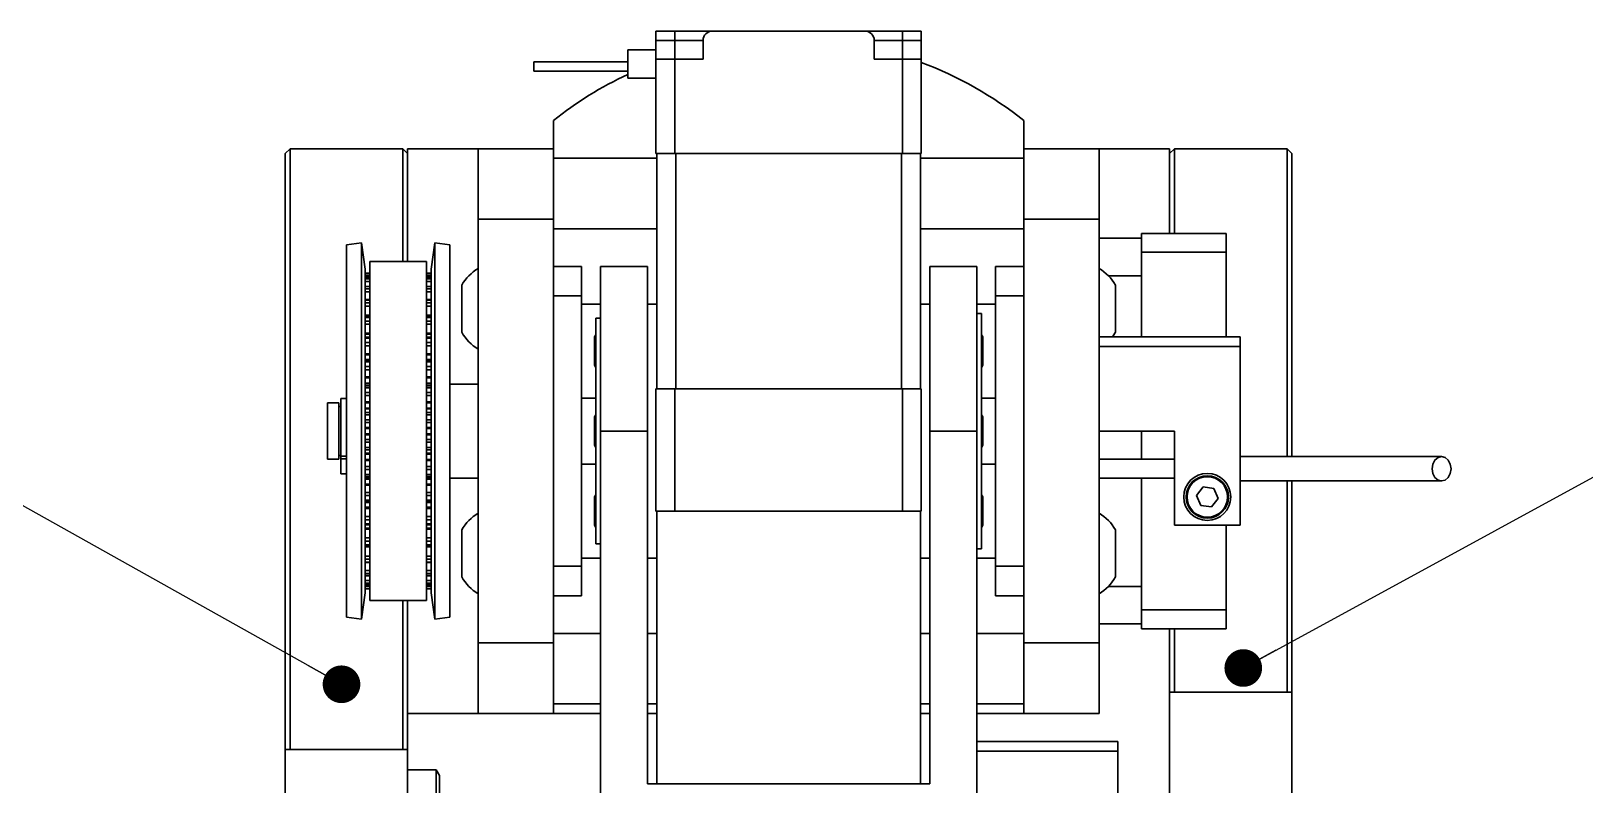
# Model space of a CAD drawing. Header units: millimetres. Extents: x 13 to 7248, y -1201 to 1478.
# Drawn here: x 903.7 to 1068.8, y 1296.3 to 1376.4 of the extents above; entities that cross this region are included whole.
import ezdxf

# ---------------------------------------------------------------- set-up
doc = ezdxf.new("R2010")
doc.units = ezdxf.units.MM
doc.header["$LTSCALE"] = 5
doc.linetypes.add('SLD-实线', pattern=[0])
doc.layers.get('0').update_dxf_attribs({"lineweight": 30})
doc.layers.add('标注线', color=4, linetype='SLD-实线')
doc.styles.get("Standard").update_dxf_attribs({"font": ''})
doc.styles.get('Standard').set_extended_font_data('SimSun')
doc.dimstyles.new('SLDDIMSTYLE0', dxfattribs={"dimtxt": 0.18, "dimasz": 4, "dimexe": 0, "dimexo": 0.0625, "dimgap": 0, "dimtad": 0, "dimtih": 1, "dimtoh": 1, "dimdec": 0, "dimrnd": 1e-09, "dimzin": 0, "dimdsep": 46, "dimtxsty": 'Standard', "dimblk1": 'DOT', "dimblk2": 'DOT', "dimsah": 1, "dimcen": 0.09, "dimadec": 0, "dimazin": 0, "dimtfac": 4, "dimtdec": 0, "dimtofl": 0, "dimtmove": 0, "dimatfit": 3, "dimldrblk": 'DOT', "dimfxl": 0, "dimfrac": 2, "dimtolj": 1, "dimtzin": 0, "dimarcsym": 0})

# ---------------------------------------------------------------- blocks, each defined once
blk = doc.blocks.new('_DOT')
at = {"color": 0, "linetype": 'ByBlock', "lineweight": -2}
blk.add_line((-0.5, 0), (-1, 0), dxfattribs=at)
at = {"color": 0, "linetype": 'ByBlock', "const_width": 0.5}
blk.add_lwpolyline([(-0.25, 0, 1), (0.25, 0, 1)], format="xyb", close=True, dxfattribs=at)

msp = doc.modelspace()

# ---------------------------------------------------------------- linework, layer by layer
for p, q in [((970.0791, 1375.4245), (970.0791, 1376.4245)), ((970.0791, 1376.4245), (972.0791, 1376.4245)), ((972.0791, 1375.4245), (972.0791, 1376.4245)), ((972.0791, 1376.4245), (976.0791, 1376.4245)), ((976.0791, 1376.4245), (992.2791, 1376.4245)), ((992.2791, 1376.4245), (996.2791, 1376.4245)), ((996.2791, 1375.4245), (996.2791, 1376.4245)), ((996.2791, 1376.4245), (998.2791, 1376.4245)), ((998.2791, 1376.4245), (998.2791, 1375.4245)), ((967.0791, 1371.4245), (967.0791, 1374.4245)), ((967.0791, 1374.4245), (970.0791, 1374.4245)), ((972.0791, 1375.4245), (970.0791, 1375.4245)), ((970.0791, 1373.4245), (970.0791, 1375.4245)), ((975.0791, 1375.4245), (972.0791, 1375.4245)), ((972.0791, 1373.4245), (972.0791, 1375.4245)), ((975.0791, 1373.4245), (975.0791, 1375.4245)), ((993.2791, 1373.4245), (993.2791, 1375.4245)), ((996.2791, 1375.4245), (993.2791, 1375.4245)), ((996.2791, 1375.4245), (996.2791, 1373.4245)), ((998.2791, 1375.4245), (996.2791, 1375.4245)), ((998.2791, 1373.4245), (998.2791, 1375.4245)), ((967.0791, 1373.1745), (957.0791, 1373.1745)), ((957.0791, 1372.1745), (957.0791, 1373.1745)), ((970.0791, 1363.4245), (970.0791, 1373.4245)), ((970.0791, 1373.4245), (972.0791, 1373.4245)), ((972.0791, 1373.4245), (972.0791, 1363.4245)), ((972.0791, 1373.4245), (975.0791, 1373.4245)), ((993.2791, 1373.4245), (996.2791, 1373.4245)), ((996.2791, 1363.4245), (996.2791, 1373.4245)), ((998.2791, 1373.4245), (996.2791, 1373.4245)), ((998.2791, 1373.4245), (998.2791, 1363.4245)), ((957.0791, 1372.1745), (967.0791, 1372.1745)), ((967.0791, 1371.4245), (970.0791, 1371.4245)), ((959.1791, 1363.9245), (959.1791, 1366.9245)), ((1009.1791, 1366.9245), (1009.1791, 1363.9245)), ((931.1791, 1363.9245), (930.6791, 1363.4245)), ((930.6791, 1300.0939), (930.6791, 1363.4245)), ((931.1791, 1363.9245), (943.1791, 1363.9245)), ((931.1791, 1363.9245), (931.1791, 1300.0939)), ((943.1791, 1351.9335), (943.1791, 1363.9245)), ((943.6791, 1363.4245), (943.1791, 1363.9245)), ((943.6791, 1363.9245), (943.6791, 1351.9335)), ((951.1791, 1363.9245), (943.6791, 1363.9245)), ((951.1791, 1363.9245), (959.1791, 1363.9245)), ((951.1791, 1356.4245), (951.1791, 1363.9245)), ((959.1791, 1356.4245), (959.1791, 1363.9245)), ((970.1791, 1362.9245), (959.1791, 1362.9245)), ((972.0791, 1363.4245), (970.0791, 1363.4245)), ((970.1791, 1338.4245), (970.1791, 1363.4245)), ((972.0791, 1363.4245), (996.2791, 1363.4245)), ((972.1791, 1363.4245), (972.1791, 1338.4245)), ((996.1791, 1338.4245), (996.1791, 1363.4245)), ((998.2791, 1363.4245), (996.2791, 1363.4245)), ((998.1791, 1363.4245), (998.1791, 1338.4245)), ((1009.1791, 1362.9245), (998.1791, 1362.9245)), ((1017.1791, 1363.9245), (1009.1791, 1363.9245)), ((1009.1791, 1363.9245), (1009.1791, 1356.4245)), ((1024.6791, 1363.9245), (1017.1791, 1363.9245)), ((1017.1791, 1363.9245), (1017.1791, 1356.4245)), ((1024.6791, 1354.9245), (1024.6791, 1363.9245)), ((1025.1791, 1363.9245), (1024.6791, 1363.4245)), ((1025.1791, 1363.9245), (1037.1791, 1363.9245)), ((1025.1791, 1363.9245), (1025.1791, 1354.9245)), ((1037.1791, 1331.2245), (1037.1791, 1363.9245)), ((1037.6791, 1363.4245), (1037.1791, 1363.9245)), ((1037.6791, 1363.4245), (1037.6791, 1331.2245)), ((951.1791, 1311.4245), (951.1791, 1356.4245)), ((951.1791, 1356.4245), (959.1791, 1356.4245)), ((959.1791, 1311.4245), (959.1791, 1356.4245)), ((1017.1791, 1356.4245), (1009.1791, 1356.4245)), ((1009.1791, 1356.4245), (1009.1791, 1311.4245)), ((1017.1791, 1356.4245), (1017.1791, 1311.4245)), ((970.1791, 1355.4245), (959.1791, 1355.4245)), ((1009.1791, 1355.4245), (998.1791, 1355.4245)), ((1017.1791, 1354.4245), (1021.6791, 1354.4245)), ((1021.6791, 1352.9245), (1021.6791, 1354.9245)), ((1021.6791, 1354.9245), (1030.6791, 1354.9245)), ((1030.6791, 1354.9245), (1030.6791, 1352.9245)), ((938.7791, 1353.9245), (937.1951, 1353.699)), ((937.1951, 1353.699), (937.1951, 1314.15)), ((939.1791, 1351.1145), (938.7791, 1353.9245)), ((938.7791, 1353.9245), (938.7791, 1313.9245)), ((946.5791, 1353.9245), (946.1791, 1351.1145)), ((948.1632, 1353.699), (946.5791, 1353.9245)), ((946.5791, 1353.9245), (946.5791, 1313.9245)), ((948.1632, 1353.699), (948.1632, 1314.15)), ((1021.6791, 1352.9245), (1021.6791, 1343.9245)), ((1030.6791, 1352.9245), (1021.6791, 1352.9245)), ((1030.6791, 1352.9245), (1030.6791, 1343.9245)), ((939.1791, 1333.9245), (939.1791, 1351.1145)), ((945.6791, 1351.9335), (939.6791, 1351.9335)), ((939.6791, 1315.9155), (939.6791, 1351.9335)), ((945.6791, 1315.9155), (945.6791, 1351.9335)), ((946.1791, 1333.9245), (946.1791, 1351.1145)), ((962.1791, 1351.4245), (959.1791, 1351.4245)), ((962.1791, 1348.2859), (962.1791, 1351.4245)), ((969.1791, 1351.4245), (964.1791, 1351.4245)), ((964.1791, 1333.9245), (964.1791, 1351.4245)), ((969.1791, 1333.9245), (969.1791, 1351.4245)), ((1004.1791, 1351.4245), (999.1791, 1351.4245)), ((999.1791, 1351.4245), (999.1791, 1333.9245)), ((1004.1791, 1333.9245), (1004.1791, 1351.4245)), ((1009.1791, 1351.4245), (1006.1791, 1351.4245)), ((1006.1791, 1351.4245), (1006.1791, 1348.2859)), ((939.6791, 1350.6926), (939.1791, 1350.6926)), ((939.1791, 1350.6919), (939.6791, 1350.6919)), ((939.1791, 1350.645), (939.6791, 1350.645)), ((939.1791, 1350.4025), (939.6791, 1350.4025)), ((939.6791, 1350.2377), (939.1791, 1350.2377)), ((939.1791, 1350.2293), (939.6791, 1350.2293)), ((939.1791, 1350.09), (939.6791, 1350.09)), ((939.1791, 1349.808), (939.6791, 1349.808)), ((946.1791, 1350.6926), (945.6791, 1350.6926)), ((945.6791, 1350.6919), (946.1791, 1350.6919)), ((945.6791, 1350.645), (946.1791, 1350.645)), ((945.6791, 1350.4025), (946.1791, 1350.4025)), ((946.1791, 1350.2377), (945.6791, 1350.2377)), ((945.6791, 1350.2293), (946.1791, 1350.2293)), ((945.6791, 1350.09), (946.1791, 1350.09)), ((945.6791, 1349.808), (946.1791, 1349.808)), ((949.4291, 1346.9245), (949.4291, 1349.4245)), ((949.4291, 1344.4245), (949.4291, 1349.4245)), ((1021.6791, 1350.4245), (1018.172, 1350.4245)), ((1018.9291, 1349.4245), (1018.9291, 1344.4245)), ((937.1951, 1347.9245), (937.1791, 1347.9245)), ((937.1791, 1347.9245), (937.1791, 1319.9245)), ((939.6791, 1349.2957), (939.1791, 1349.2957)), ((939.1791, 1349.2714), (939.6791, 1349.2714)), ((939.1791, 1349.0439), (939.6791, 1349.0439)), ((939.1791, 1348.7309), (939.6791, 1348.7309)), ((939.6791, 1347.8952), (939.1791, 1347.8952)), ((939.1791, 1347.847), (939.6791, 1347.847)), ((946.1791, 1349.2957), (945.6791, 1349.2957)), ((945.6791, 1349.2714), (946.1791, 1349.2714)), ((945.6791, 1349.0439), (946.1791, 1349.0439)), ((945.6791, 1348.7309), (946.1791, 1348.7309)), ((946.1791, 1347.8952), (945.6791, 1347.8952)), ((945.6791, 1347.847), (946.1791, 1347.847)), ((962.1791, 1348.2859), (959.1791, 1348.2859)), ((962.1791, 1319.5631), (962.1791, 1348.2859)), ((1006.1791, 1348.2859), (1006.1791, 1319.5631)), ((1009.1791, 1348.2859), (1006.1791, 1348.2859)), ((939.1791, 1347.5383), (939.6791, 1347.5383)), ((939.1791, 1347.2039), (939.6791, 1347.2039)), ((939.1791, 1346.235), (939.6791, 1346.235)), ((939.1791, 1346.1343), (939.6791, 1346.1343)), ((945.6791, 1347.5383), (946.1791, 1347.5383)), ((945.6791, 1347.2039), (946.1791, 1347.2039)), ((945.6791, 1346.235), (946.1791, 1346.235)), ((945.6791, 1346.1343), (946.1791, 1346.1343)), ((948.1791, 1347.7245), (948.1632, 1347.7405)), ((948.1791, 1347.7245), (948.1791, 1320.1245)), ((949.4291, 1344.4245), (949.4291, 1346.9245)), ((962.1791, 1347.4245), (964.1791, 1347.4245)), ((969.1791, 1347.4245), (970.1791, 1347.4245)), ((998.1791, 1347.4245), (999.1791, 1347.4245)), ((1004.1791, 1347.4245), (1006.1791, 1347.4245)), ((1004.6791, 1346.4245), (1004.1791, 1346.4245)), ((1004.6791, 1333.9245), (1004.6791, 1346.4245)), ((939.6791, 1346.0786), (939.1791, 1346.0786)), ((939.1791, 1345.9998), (939.6791, 1345.9998)), ((939.1791, 1345.6191), (939.6791, 1345.6191)), ((939.1791, 1345.2735), (939.6791, 1345.2735)), ((946.1791, 1346.0786), (945.6791, 1346.0786)), ((945.6791, 1345.9998), (946.1791, 1345.9998)), ((945.6791, 1345.6191), (946.1791, 1345.6191)), ((945.6791, 1345.2735), (946.1791, 1345.2735)), ((964.1791, 1345.9245), (963.6791, 1345.9245)), ((963.6791, 1345.9245), (963.6791, 1321.9245)), ((939.1791, 1344.3437), (939.6791, 1344.3437)), ((939.1791, 1344.235), (939.6791, 1344.235)), ((939.6791, 1343.9013), (939.1791, 1343.9013)), ((939.1791, 1343.7856), (939.6791, 1343.7856)), ((939.1791, 1343.3446), (939.6791, 1343.3446)), ((939.1791, 1342.9982), (939.6791, 1342.9982)), ((945.6791, 1344.3437), (946.1791, 1344.3437)), ((945.6791, 1344.235), (946.1791, 1344.235)), ((946.1791, 1343.9013), (945.6791, 1343.9013)), ((945.6791, 1343.7856), (946.1791, 1343.7856)), ((945.6791, 1343.3446), (946.1791, 1343.3446)), ((945.6791, 1342.9982), (946.1791, 1342.9982)), ((963.5291, 1340.9245), (963.5291, 1343.9245)), ((1004.8291, 1343.9245), (1004.8291, 1340.9245)), ((1017.1791, 1343.9245), (1032.1791, 1343.9245)), ((1032.1791, 1342.9245), (1017.1791, 1342.9245)), ((1032.1791, 1343.9245), (1032.1791, 1342.9245)), ((1032.1791, 1342.9245), (1032.1791, 1323.9245)), ((939.1791, 1342.1358), (939.6791, 1342.1358)), ((939.1791, 1342.0224), (939.6791, 1342.0224)), ((939.1791, 1341.524), (939.6791, 1341.524)), ((939.1791, 1341.4525), (939.6791, 1341.4525)), ((939.6791, 1341.4294), (939.1791, 1341.4294)), ((939.1791, 1341.2718), (939.6791, 1341.2718)), ((945.6791, 1342.1358), (946.1791, 1342.1358)), ((945.6791, 1342.0224), (946.1791, 1342.0224)), ((945.6791, 1341.524), (946.1791, 1341.524)), ((945.6791, 1341.4525), (946.1791, 1341.4525)), ((946.1791, 1341.4294), (945.6791, 1341.4294)), ((945.6791, 1341.2718), (946.1791, 1341.2718)), ((939.1791, 1340.7839), (939.6791, 1340.7839)), ((939.1791, 1340.4472), (939.6791, 1340.4472)), ((939.1791, 1339.6784), (939.6791, 1339.6784)), ((939.1791, 1339.5637), (939.6791, 1339.5637)), ((945.6791, 1340.7839), (946.1791, 1340.7839)), ((945.6791, 1340.4472), (946.1791, 1340.4472)), ((945.6791, 1339.6784), (946.1791, 1339.6784)), ((945.6791, 1339.5637), (946.1791, 1339.5637)), ((939.1791, 1339.0229), (939.6791, 1339.0229)), ((939.1791, 1338.9369), (939.6791, 1338.9369)), ((939.6791, 1338.7379), (939.1791, 1338.7379)), ((939.1791, 1338.5347), (939.6791, 1338.5347)), ((939.1791, 1338.0147), (939.6791, 1338.0147)), ((945.6791, 1339.0229), (946.1791, 1339.0229)), ((945.6791, 1338.9369), (946.1791, 1338.9369)), ((946.1791, 1338.7379), (945.6791, 1338.7379)), ((945.6791, 1338.5347), (946.1791, 1338.5347)), ((945.6791, 1338.0147), (946.1791, 1338.0147)), ((951.1791, 1338.9245), (948.1791, 1338.9245)), ((970.0791, 1325.4245), (970.0791, 1338.4245)), ((970.0791, 1338.4245), (972.0791, 1338.4245)), ((972.0791, 1338.4245), (972.0791, 1325.4245)), ((972.0791, 1338.4245), (996.2791, 1338.4245)), ((996.2791, 1325.4245), (996.2791, 1338.4245)), ((996.2791, 1338.4245), (998.2791, 1338.4245)), ((998.2791, 1338.4245), (998.2791, 1325.4245)), ((936.3791, 1336.9245), (935.1791, 1336.9245)), ((935.1791, 1336.9245), (935.1791, 1330.9245)), ((936.3791, 1336.9245), (936.3791, 1330.9245)), ((936.5791, 1336.5245), (936.3791, 1336.5245)), ((937.1791, 1337.3945), (936.5791, 1337.3945)), ((936.5791, 1337.3945), (936.5791, 1331.2667)), ((939.1791, 1337.698), (939.6791, 1337.698)), ((939.1791, 1337.0461), (939.6791, 1337.0461)), ((939.1791, 1336.9337), (939.6791, 1336.9337)), ((939.1791, 1336.367), (939.6791, 1336.367)), ((939.1791, 1336.2691), (939.6791, 1336.2691)), ((945.6791, 1337.698), (946.1791, 1337.698)), ((945.6791, 1337.0461), (946.1791, 1337.0461)), ((945.6791, 1336.9337), (946.1791, 1336.9337)), ((945.6791, 1336.367), (946.1791, 1336.367)), ((945.6791, 1336.2691), (946.1791, 1336.2691)), ((963.6791, 1337.4245), (962.1791, 1337.4245)), ((1006.1791, 1337.4245), (1004.6791, 1337.4245)), ((939.1791, 1335.9063), (939.6791, 1335.9063)), ((939.1791, 1335.6575), (939.6791, 1335.6575)), ((939.1791, 1335.1213), (939.6791, 1335.1213)), ((939.1791, 1334.8342), (939.6791, 1334.8342)), ((945.6791, 1335.9063), (946.1791, 1335.9063)), ((945.6791, 1335.6575), (946.1791, 1335.6575)), ((945.6791, 1335.1213), (946.1791, 1335.1213)), ((945.6791, 1334.8342), (946.1791, 1334.8342)), ((963.5291, 1332.4245), (963.5291, 1335.4245)), ((1004.8291, 1335.4245), (1004.8291, 1332.4245)), ((939.1791, 1334.319), (939.6791, 1334.319)), ((939.1791, 1334.2122), (939.6791, 1334.2122)), ((939.1791, 1316.7345), (939.1791, 1333.9245)), ((939.1791, 1333.6368), (939.6791, 1333.6368)), ((939.1791, 1333.53), (939.6791, 1333.53)), ((939.1791, 1333.0149), (939.6791, 1333.0149)), ((945.6791, 1334.319), (946.1791, 1334.319)), ((945.6791, 1334.2122), (946.1791, 1334.2122)), ((945.6791, 1333.6368), (946.1791, 1333.6368)), ((945.6791, 1333.53), (946.1791, 1333.53)), ((945.6791, 1333.0149), (946.1791, 1333.0149)), ((946.1791, 1316.7345), (946.1791, 1333.9245)), ((964.1791, 1291.4245), (964.1791, 1333.9245)), ((964.1791, 1333.9245), (969.1791, 1333.9245)), ((969.1791, 1296.4245), (969.1791, 1333.9245)), ((999.1791, 1296.4245), (999.1791, 1333.9245)), ((999.1791, 1333.9245), (1004.1791, 1333.9245)), ((1004.1791, 1291.4245), (1004.1791, 1333.9245)), ((1004.6791, 1321.4245), (1004.6791, 1333.9245)), ((1025.1791, 1333.9245), (1017.1791, 1333.9245)), ((1021.6791, 1333.9245), (1021.6791, 1330.9245)), ((1025.1791, 1323.9245), (1025.1791, 1333.9245)), ((936.3791, 1331.3245), (936.5791, 1331.3245)), ((937.1791, 1331.2667), (936.5791, 1331.2667)), ((936.5791, 1331.2667), (936.5791, 1330.9681)), ((939.1791, 1332.7277), (939.6791, 1332.7277)), ((939.1791, 1332.1915), (939.6791, 1332.1915)), ((939.1791, 1331.9427), (939.6791, 1331.9427)), ((939.1791, 1331.5799), (939.6791, 1331.5799)), ((939.1791, 1331.4821), (939.6791, 1331.4821)), ((945.6791, 1332.7277), (946.1791, 1332.7277)), ((945.6791, 1332.1915), (946.1791, 1332.1915)), ((945.6791, 1331.9427), (946.1791, 1331.9427)), ((945.6791, 1331.5799), (946.1791, 1331.5799)), ((945.6791, 1331.4821), (946.1791, 1331.4821)), ((935.1791, 1330.9245), (936.3791, 1330.9245)), ((937.1791, 1330.9681), (936.5791, 1330.9681)), ((936.5791, 1330.9681), (936.5791, 1329.3783)), ((939.1791, 1330.9153), (939.6791, 1330.9153)), ((939.1791, 1330.8029), (939.6791, 1330.8029)), ((939.1791, 1330.151), (939.6791, 1330.151)), ((939.1791, 1329.8343), (939.6791, 1329.8343)), ((945.6791, 1330.9153), (946.1791, 1330.9153)), ((945.6791, 1330.8029), (946.1791, 1330.8029)), ((945.6791, 1330.151), (946.1791, 1330.151)), ((945.6791, 1329.8343), (946.1791, 1329.8343)), ((962.1791, 1330.4245), (963.6791, 1330.4245)), ((1004.6791, 1330.4245), (1006.1791, 1330.4245)), ((1025.1791, 1330.9245), (1017.1791, 1330.9245)), ((937.1791, 1329.3783), (936.5791, 1329.3783)), ((939.1791, 1329.3144), (939.6791, 1329.3144)), ((939.1791, 1329.1111), (939.6791, 1329.1111)), ((939.1791, 1328.9121), (939.6791, 1328.9121)), ((939.1791, 1328.8261), (939.6791, 1328.8261)), ((939.1791, 1328.2853), (939.6791, 1328.2853)), ((939.1791, 1328.1707), (939.6791, 1328.1707)), ((945.6791, 1329.3144), (946.1791, 1329.3144)), ((945.6791, 1329.1111), (946.1791, 1329.1111)), ((945.6791, 1328.9121), (946.1791, 1328.9121)), ((945.6791, 1328.8261), (946.1791, 1328.8261)), ((945.6791, 1328.2853), (946.1791, 1328.2853)), ((945.6791, 1328.1707), (946.1791, 1328.1707)), ((948.1791, 1328.9245), (951.1791, 1328.9245)), ((1017.1791, 1328.9245), (1025.1791, 1328.9245)), ((1021.6791, 1328.9245), (1021.6791, 1314.9245)), ((1028.24, 1327.9874), (1027.5391, 1327.0757)), ((1029.38, 1327.8362), (1028.24, 1327.9874)), ((1037.1791, 1306.1771), (1037.1791, 1328.6245)), ((1037.6791, 1328.6245), (1037.6791, 1306.1771)), ((939.1791, 1327.4018), (939.6791, 1327.4018)), ((939.1791, 1327.0652), (939.6791, 1327.0652)), ((939.1791, 1326.5773), (939.6791, 1326.5773)), ((939.1791, 1326.4197), (939.6791, 1326.4197)), ((939.1791, 1326.3965), (939.6791, 1326.3965)), ((939.1791, 1326.325), (939.6791, 1326.325)), ((945.6791, 1327.4018), (946.1791, 1327.4018)), ((945.6791, 1327.0652), (946.1791, 1327.0652)), ((945.6791, 1326.5773), (946.1791, 1326.5773)), ((945.6791, 1326.4197), (946.1791, 1326.4197)), ((945.6791, 1326.3965), (946.1791, 1326.3965)), ((945.6791, 1326.325), (946.1791, 1326.325)), ((963.5291, 1323.9245), (963.5291, 1326.9245)), ((1004.8291, 1326.9245), (1004.8291, 1323.9245)), ((1027.5391, 1327.0757), (1027.9782, 1326.0128)), ((1029.1183, 1325.8616), (1029.8192, 1326.7734)), ((1029.8192, 1326.7734), (1029.38, 1327.8362)), ((939.1791, 1325.8267), (939.6791, 1325.8267)), ((939.1791, 1325.7132), (939.6791, 1325.7132)), ((939.1791, 1324.8509), (939.6791, 1324.8509)), ((945.6791, 1325.8267), (946.1791, 1325.8267)), ((945.6791, 1325.7132), (946.1791, 1325.7132)), ((945.6791, 1324.8509), (946.1791, 1324.8509)), ((972.0791, 1325.4245), (970.0791, 1325.4245)), ((970.1791, 1325.4245), (970.1791, 1296.4245)), ((972.0791, 1325.4245), (996.2791, 1325.4245)), ((998.2791, 1325.4245), (996.2791, 1325.4245)), ((998.1791, 1296.4245), (998.1791, 1325.4245)), ((1027.9782, 1326.0128), (1029.1183, 1325.8616)), ((939.1791, 1324.5044), (939.6791, 1324.5044)), ((939.1791, 1324.0634), (939.6791, 1324.0634)), ((939.1791, 1323.9477), (939.6791, 1323.9477)), ((939.1791, 1323.614), (939.6791, 1323.614)), ((939.1791, 1323.5053), (939.6791, 1323.5053)), ((945.6791, 1324.5044), (946.1791, 1324.5044)), ((945.6791, 1324.0634), (946.1791, 1324.0634)), ((945.6791, 1323.9477), (946.1791, 1323.9477)), ((945.6791, 1323.614), (946.1791, 1323.614)), ((945.6791, 1323.5053), (946.1791, 1323.5053)), ((949.4291, 1320.9245), (949.4291, 1323.4245)), ((1018.9291, 1323.4245), (1018.9291, 1318.4245)), ((1032.1791, 1323.9245), (1025.1791, 1323.9245)), ((1030.6791, 1323.9245), (1030.6791, 1314.9245)), ((939.1791, 1322.5756), (939.6791, 1322.5756)), ((939.1791, 1322.2299), (939.6791, 1322.2299)), ((939.1791, 1321.8492), (939.6791, 1321.8492)), ((939.1791, 1321.7704), (939.6791, 1321.7704)), ((939.1791, 1321.7147), (939.6791, 1321.7147)), ((939.1791, 1321.614), (939.6791, 1321.614)), ((945.6791, 1322.5756), (946.1791, 1322.5756)), ((945.6791, 1322.2299), (946.1791, 1322.2299)), ((945.6791, 1321.8492), (946.1791, 1321.8492)), ((945.6791, 1321.7704), (946.1791, 1321.7704)), ((945.6791, 1321.7147), (946.1791, 1321.7147)), ((945.6791, 1321.614), (946.1791, 1321.614)), ((963.6791, 1321.9245), (964.1791, 1321.9245)), ((1004.1791, 1321.4245), (1004.6791, 1321.4245)), ((937.1791, 1319.9245), (937.1951, 1319.9245)), ((939.1791, 1320.6451), (939.6791, 1320.6451)), ((939.1791, 1320.3107), (939.6791, 1320.3107)), ((939.1791, 1320.002), (939.6791, 1320.002)), ((939.1791, 1319.9539), (939.6791, 1319.9539)), ((945.6791, 1320.6451), (946.1791, 1320.6451)), ((945.6791, 1320.3107), (946.1791, 1320.3107)), ((945.6791, 1320.002), (946.1791, 1320.002)), ((945.6791, 1319.9539), (946.1791, 1319.9539)), ((948.1632, 1320.1085), (948.1791, 1320.1245)), ((949.4291, 1318.4245), (949.4291, 1320.9245)), ((964.1791, 1320.4245), (962.1791, 1320.4245)), ((970.1791, 1320.4245), (969.1791, 1320.4245)), ((999.1791, 1320.4245), (998.1791, 1320.4245)), ((1006.1791, 1320.4245), (1004.1791, 1320.4245)), ((939.1791, 1319.1181), (939.6791, 1319.1181)), ((939.1791, 1318.8052), (939.6791, 1318.8052)), ((939.1791, 1318.5777), (939.6791, 1318.5777)), ((939.1791, 1318.5533), (939.6791, 1318.5533)), ((939.1791, 1318.041), (939.6791, 1318.041)), ((945.6791, 1319.1181), (946.1791, 1319.1181)), ((945.6791, 1318.8052), (946.1791, 1318.8052)), ((945.6791, 1318.5777), (946.1791, 1318.5777)), ((945.6791, 1318.5533), (946.1791, 1318.5533)), ((945.6791, 1318.041), (946.1791, 1318.041)), ((959.1791, 1319.5631), (962.1791, 1319.5631)), ((962.1791, 1316.4245), (962.1791, 1319.5631)), ((1006.1791, 1319.5631), (1009.1791, 1319.5631)), ((1006.1791, 1319.5631), (1006.1791, 1316.4245)), ((938.7791, 1313.9245), (939.1791, 1316.7345)), ((939.1791, 1317.759), (939.6791, 1317.759)), ((939.1791, 1317.6197), (939.6791, 1317.6197)), ((939.1791, 1317.6113), (939.6791, 1317.6113)), ((939.1791, 1317.4465), (939.6791, 1317.4465)), ((939.1791, 1317.2041), (939.6791, 1317.2041)), ((939.1791, 1317.1572), (939.6791, 1317.1572)), ((939.1791, 1317.1564), (939.6791, 1317.1564)), ((945.6791, 1317.759), (946.1791, 1317.759)), ((945.6791, 1317.6197), (946.1791, 1317.6197)), ((945.6791, 1317.6113), (946.1791, 1317.6113)), ((945.6791, 1317.4465), (946.1791, 1317.4465)), ((945.6791, 1317.2041), (946.1791, 1317.2041)), ((945.6791, 1317.1572), (946.1791, 1317.1572)), ((945.6791, 1317.1564), (946.1791, 1317.1564)), ((946.1791, 1316.7345), (946.5791, 1313.9245)), ((959.1791, 1316.4245), (962.1791, 1316.4245)), ((1006.1791, 1316.4245), (1009.1791, 1316.4245)), ((1018.172, 1317.4245), (1021.6791, 1317.4245)), ((939.6791, 1315.9155), (945.6791, 1315.9155)), ((943.1791, 1300.0939), (943.1791, 1315.9155)), ((943.6791, 1315.9155), (943.6791, 1303.9245)), ((1021.6791, 1314.9245), (1030.6791, 1314.9245)), ((1021.6791, 1312.9245), (1021.6791, 1314.9245)), ((1030.6791, 1314.9245), (1030.6791, 1312.9245)), ((937.1951, 1314.15), (938.7791, 1313.9245)), ((946.5791, 1313.9245), (948.1632, 1314.15)), ((1021.6791, 1313.4245), (1017.1791, 1313.4245)), ((951.1791, 1311.4245), (959.1791, 1311.4245)), ((951.1791, 1303.9245), (951.1791, 1311.4245)), ((959.1791, 1312.4245), (964.1791, 1312.4245)), ((959.1791, 1303.9245), (959.1791, 1311.4245)), ((969.1791, 1312.4245), (970.1791, 1312.4245)), ((998.1791, 1312.4245), (999.1791, 1312.4245)), ((1004.1791, 1312.4245), (1009.1791, 1312.4245)), ((1017.1791, 1311.4245), (1009.1791, 1311.4245)), ((1009.1791, 1311.4245), (1009.1791, 1303.9245)), ((1017.1791, 1311.4245), (1017.1791, 1303.9245)), ((1030.6791, 1312.9245), (1021.6791, 1312.9245)), ((1024.6791, 1306.1771), (1024.6791, 1312.9245)), ((1025.1791, 1312.9245), (1025.1791, 1306.1771)), ((959.1791, 1304.9245), (964.1791, 1304.9245)), ((969.1791, 1304.9245), (970.1791, 1304.9245)), ((998.1791, 1304.9245), (999.1791, 1304.9245)), ((1004.1791, 1304.9245), (1009.1791, 1304.9245)), ((1024.6791, 1288.2978), (1024.6791, 1306.1771)), ((1025.1791, 1306.1771), (1024.6791, 1306.1771)), ((1025.1791, 1306.1771), (1037.1791, 1306.1771)), ((1037.6791, 1306.1771), (1037.1791, 1306.1771)), ((1037.6791, 1306.1771), (1037.6791, 1284.6745)), ((943.6791, 1303.9245), (951.1791, 1303.9245)), ((943.6791, 1303.9245), (943.6791, 1300.0939)), ((951.1791, 1303.9245), (959.1791, 1303.9245)), ((964.1791, 1303.9245), (959.1791, 1303.9245)), ((970.1791, 1303.9245), (969.1791, 1303.9245)), ((999.1791, 1303.9245), (998.1791, 1303.9245)), ((1009.1791, 1303.9245), (1004.1791, 1303.9245)), ((1017.1791, 1303.9245), (1009.1791, 1303.9245)), ((931.1791, 1300.0939), (930.6791, 1300.0939)), ((930.6791, 1284.6745), (930.6791, 1300.0939)), ((931.1791, 1300.0939), (943.1791, 1300.0939)), ((943.6791, 1300.0939), (943.1791, 1300.0939)), ((943.6791, 1283.9245), (943.6791, 1300.0939)), ((1004.1791, 1300.9245), (1019.1791, 1300.9245)), ((1019.1791, 1299.9245), (1004.1791, 1299.9245)), ((1019.1791, 1300.9245), (1019.1791, 1299.9245)), ((1019.1791, 1299.9245), (1019.1791, 1280.9245)), ((946.7291, 1297.9245), (943.6791, 1297.9245)), ((947.0791, 1297.3183), (946.7291, 1297.9245)), ((946.7291, 1293.9245), (946.7291, 1297.9245)), ((947.0791, 1294.5307), (947.0791, 1297.3183)), ((969.1791, 1296.4245), (999.1791, 1296.4245))]:
    msp.add_line(p, q)
at = {"flags": 128}
for points in [[(963.6791, 1344.1591), (963.6756, 1344.1541), (963.5291, 1343.9245)], [(1004.8291, 1343.9245), (1004.6827, 1344.1541), (1004.6791, 1344.1591)], [(1018.5999, 1343.9245), (1018.685, 1344.0419), (1018.9291, 1344.4245)], [(963.5291, 1340.9245), (963.6756, 1340.6949), (963.6791, 1340.6899)], [(1004.6791, 1340.6899), (1004.6827, 1340.6949), (1004.8291, 1340.9245)], [(963.6791, 1335.6591), (963.6756, 1335.6541), (963.5291, 1335.4245)], [(1004.8291, 1335.4245), (1004.6827, 1335.6541), (1004.6791, 1335.6591)], [(963.5291, 1332.4245), (963.6756, 1332.1949), (963.6791, 1332.1899)], [(1004.6791, 1332.1899), (1004.6827, 1332.1949), (1004.8291, 1332.4245)], [(1054.5897, 1329.9245), (1054.5134, 1329.427), (1054.2961, 1329.0052), (1053.971, 1328.7235), (1053.5875, 1328.6245), (1053.204, 1328.7235), (1052.8789, 1329.0052), (1052.6617, 1329.427), (1052.5854, 1329.9245), (1052.6617, 1330.422), (1052.8789, 1330.8438), (1053.204, 1331.1256), (1053.5875, 1331.2245), (1053.971, 1331.1256), (1054.2961, 1330.8438), (1054.5134, 1330.422), (1054.5897, 1329.9245)], [(963.6791, 1327.1591), (963.6756, 1327.1541), (963.5291, 1326.9245)], [(1004.8291, 1326.9245), (1004.6827, 1327.1541), (1004.6791, 1327.1591)], [(963.5291, 1323.9245), (963.6756, 1323.6949), (963.6791, 1323.6899)], [(1004.6791, 1323.6899), (1004.6827, 1323.6949), (1004.8291, 1323.9245)]]:
    msp.add_lwpolyline(points, dxfattribs=at)
for radius in [2.5, 2.25, 2.15]:
    msp.add_circle((1028.6791, 1326.9245), radius)
for centre, radius, start, end in [((976.0791, 1375.4245), 1, 90, 180), ((992.2791, 1375.4245), 1, 0, 90), ((984.1791, 1335.4245), 40.215, 51.562699, 69.475062), ((984.1791, 1335.4245), 40.215, 115.164208, 128.437301), ((953.77, 1346.9245), 5.0093, 121.145665, 150.061662), ((1014.5882, 1346.9245), 5.0093, 29.938338, 58.854335), ((953.77, 1346.9245), 5.0093, 209.938338, 238.854335), ((953.77, 1320.9245), 5.0093, 121.145665, 150.061662), ((1014.5882, 1320.9245), 5.0093, 29.938338, 58.854335), ((953.77, 1320.9245), 5.0093, 209.938338, 238.854335), ((1014.5882, 1320.9245), 5.0093, 301.145665, 330.061662)]:
    msp.add_arc(centre, radius, start, end)
for points, knots in [([(1053.5875, 1331.2245), (1053.143, 1331.2245), (1052.3071, 1331.2245), (1050.4806, 1331.2245), (1048.3801, 1331.2245), (1046.2139, 1331.2245), (1044.0133, 1331.2245), (1041.1641, 1331.2245), (1037.0804, 1331.2245), (1033.9493, 1331.2245), (1032.1791, 1331.2245)], [0, 0, 0, 0, 0.08543017, 0.16064237, 0.28704784, 0.38359507, 0.45448222, 0.58193195, 0.76364205, 1, 1, 1, 1]), ([(1032.1791, 1328.6245), (1033.3526, 1328.6245), (1035.4743, 1328.6245), (1038.3171, 1328.6245), (1040.5134, 1328.6245), (1042.4342, 1328.6245), (1044.5486, 1328.6245), (1046.6722, 1328.6245), (1048.6708, 1328.6245), (1050.3496, 1328.6245), (1052.093, 1328.6245), (1053.0708, 1328.6245), (1053.5875, 1328.6245)], [0, 0, 0, 0, 0.15668869, 0.28329633, 0.37958727, 0.44993844, 0.53983109, 0.66181154, 0.73426712, 0.81401581, 0.90170306, 1, 1, 1, 1])]:
    msp.add_open_spline(points, degree=3, knots=knots)

# ---------------------------------------------------------------- leaders
at = {"layer": '标注线'}
for points in [[(936.6513, 1307.0176), (827.8302, 1367.9245)], [(1032.5056, 1308.7473), (1120.283, 1356.6038)]]:
    msp.add_leader(points, dimstyle='SLDDIMSTYLE0', dxfattribs=at)

doc.saveas('drawing.dxf')
